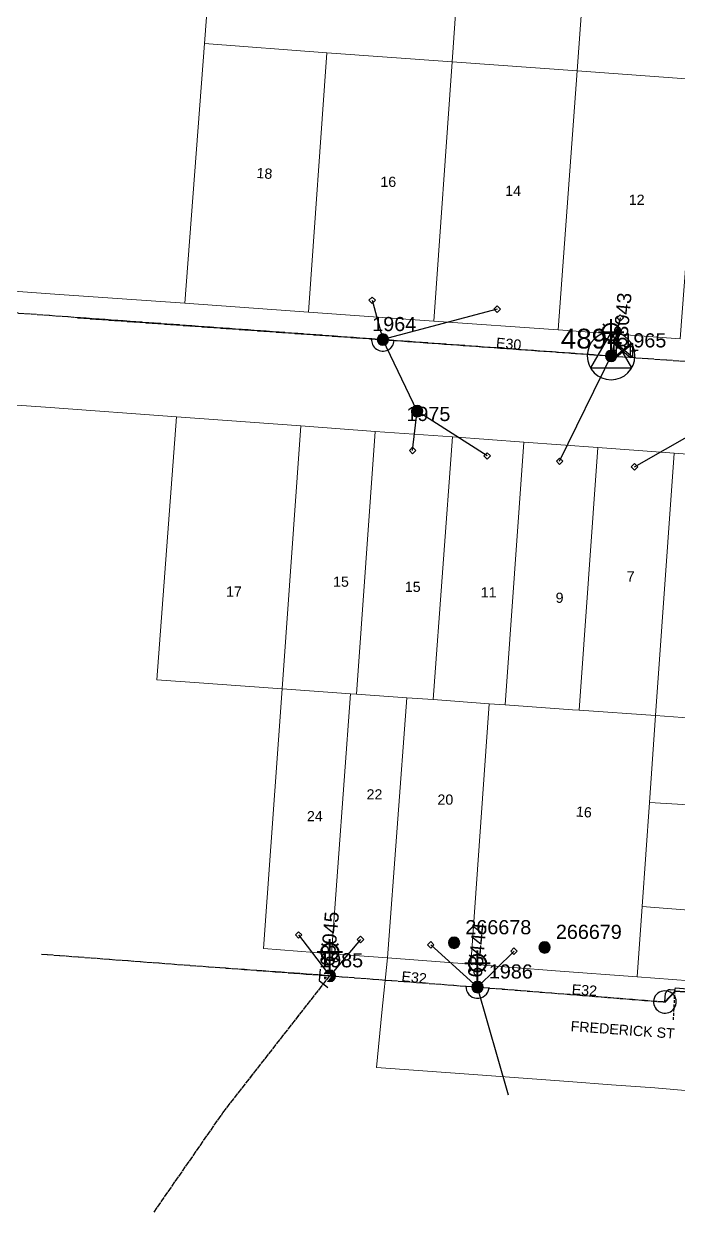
# Model space of a CAD drawing. Header units: metres. Extents: x 309980 to 311407, y 6249141 to 6251386.
# Drawn here: x 310242.5 to 310358.2, y 6249752 to 6249962 of the extents above; entities that cross this region are included whole.
import ezdxf
from ezdxf.enums import TextEntityAlignment as Align

# ---------------------------------------------------------------- set-up
doc = ezdxf.new("R2010")
doc.units = ezdxf.units.M
for name, pattern in [('Cable Exist OH', [1, 1, 0]), ('Cable Exist UG', [8.2, 4, -1.2, 1.8, -1.2]), ('DASHED', [0.75, 0.5, -0.25])]:
    doc.linetypes.add(name, pattern=pattern)
doc.layers.get('0').update_dxf_attribs({"color": 6})
for name, color, linetype, lineweight in [('Cadastre Buildings_SP_EXT', 9, 'Continuous', 5), ('Cadastre Land Parcels_SP_EXT', 9, 'Continuous', 5), ('Cadastre Roads_SP_EXT', 9, 'Continuous', 5)]:
    doc.layers.add(name, color=color, linetype=linetype, lineweight=lineweight)
for name, color, linetype in [('Duct_SP_EXT', 7, 'Continuous'), ('Equip_LV_EXT', 7, 'Continuous'), ('Equip_SP_SL_EXT', 7, 'Continuous'), ('Mains_HV_EXT', 7, 'Continuous'), ('Mains_LV_EXT', 7, 'Continuous'), ('Mains_SL_EXT', 7, 'Continuous'), ('Services_SP_EXT', 7, 'Continuous'), ('Sub_SP_TR_HV_LV_EXT', 7, 'Continuous'), ('SupportsOH_SP_TR_HV_LV_SL_EXT', 7, 'Continuous'), ('Trench_SP_EXT', 7, 'Continuous')]:
    doc.layers.add(name, color=color, linetype=linetype)
doc.layers.add('UNKNOWN_FEATURES', color=1, linetype='DASHED', plot=False)
doc.styles.add('iecARIAL', font='arial.ttf', dxfattribs={"height": 2})
doc.styles.add('POLE_LABEL', font='arial.ttf')
doc.styles.get("Standard").update_dxf_attribs({"font": 'arial.ttf'})

# ---------------------------------------------------------------- blocks, each defined once
blk = doc.blocks.new('SUB_POLE_EXT')
blk.add_wipeout([(0, 4.22), (0.42, 4.2), (0.83, 4.14), (1.21, 4.05), (1.62, 3.9), (1.99, 3.72), (2.35, 3.51), (2.68, 3.26), (2.99, 2.99), (3.28, 2.66), (3.52, 2.34), (3.76, 1.92), (3.9, 1.62), (4.04, 1.23), (4.18, 0.63), (4.22, 0), (4.18, -0.61), (4.06, -1.15), (3.9, -1.62), (3.58, -2.24), (3.22, -2.73), (2.97, -3.01), (2.68, -3.26), (2.36, -3.5), (2, -3.72), (1.64, -3.89), (1.25, -4.03), (0.82, -4.14), (0.42, -4.2), (0, -4.22), (-0.41, -4.2), (-0.8, -4.15), (-1.21, -4.05), (-1.62, -3.9), (-1.99, -3.73), (-2.35, -3.51), (-2.68, -3.26), (-2.96, -3.02), (-3.23, -2.72), (-3.51, -2.35), (-3.71, -2.01), (-3.91, -1.6), (-4.05, -1.21), (-4.16, -0.76), (-4.22, -0.14), (-4.21, 0.39), (-4.14, 0.83), (-4.03, 1.27), (-3.9, 1.63), (-3.71, 2.02), (-3.5, 2.37), (-3.28, 2.67), (-2.99, 2.99), (-2.68, 3.27), (-2.33, 3.52), (-1.98, 3.73), (-1.63, 3.9), (-1.2, 4.05), (-0.78, 4.15), (-0.4, 4.21)])
blk.add_line((2.16, 0.48), (2.16, 0.48, 0))
blk.add_lwpolyline([(-4.22, 0, 1), (4.22, 0, 1)], format="xyb", close=True)
blk.add_lwpolyline([(2.14, 0.52), (0, 4.22), (-3.66, -2.11), (3.66, -2.11)], close=True)
for tag, height, flags, p in [('ASSET_NUM', 3.5, 8, (2, 2)), ('STREET_CODE', 0.2, 9, (1.5, 0)), ('CONSTRUCTED_VOLTAGE', 0.2, 9, (1.5, -0.2)), ('OPERATING_VOLTAGE', 0.2, 9, (1.5, -0.6)), ('OPERATED_BY', 0.2, 9, (1.5, -0.8)), ('ORIENTATION', 0.2, 9, (1.5, -1.2)), ('OWNED_BY', 0.2, 9, (1.5, -1.4)), ('SECONDARY_VOLTAGE', 0.2, 9, (1.5, -1.6)), ('STATE', 0.2, 9, (1.5, -1.8)), ('SUBSTATION_TYPE', 0.2, 9, (1.5, -2)), ('NO_PHASES', 0.2, 9, (1.5, -0.4)), ('MAINTAINED_BY', 0.2, 9, (1.5, -1)), ('USAGE', 0.2, 9, (1.5, -2.2)), ('STREETNAME', 0.2, 9, (1.5, -2.8)), ('SUBURB', 0.2, 9, (1.5, -3)), ('Z', 0.2, 1, (1.5, -3.4)), ('LEGEND', 0.2, 9, (1.5, -2.4)), ('LOCATION', 0.2, 9, (1.5, -2.6)), ('NOTES', 0.2, 9, (1.5, -3.2))]:
    blk.add_attdef(tag, text='', height=height, dxfattribs=dict(flags=flags)).set_placement(p, align=Align.MIDDLE_LEFT)
blk = doc.blocks.new('LV_OH_LINKS_DISTFUSE_EXT')
for p, q in [((0, 0), (0.96, 0)), ((3.84, 0), (4.8, 0))]:
    blk.add_line(p, q)
blk.add_lwpolyline([(3.84, -1.2), (3.84, 1.2), (0.96, -1.2), (0.96, 1.2)], close=True)
at = {"flags": 9}
for tag, p in [('ACTUAL_STATUS', (0, 0)), ('CONSTRUCTED_VOLTAGE', (0, -0.2)), ('OPERATING_VOLTAGE', (0, -0.6)), ('ORIENTATION', (0, -0.8)), ('OWNED_BY', (0, -1)), ('STATE', (0, -1.2)), ('SWITCH_TYPE', (0, -1.4)), ('NO_PHASES', (0, -0.4)), ('USAGE', (0, -1.6)), ('NOTES', (0, -1.8))]:
    blk.add_attdef(tag, text='', height=0.2, dxfattribs=at).set_placement(p, align=Align.MIDDLE_LEFT)
at = {"flags": 1}
blk.add_attdef('Z', (0, 0), '', height=0.2, dxfattribs=at)
blk = doc.blocks.new('SL_LANTERN_EXT')
at = {"lineweight": 40}
for p, q in [((0, 1.97), (0, 6.47)), ((-2.25, 4.22), (2.25, 4.22)), ((-1.46, 5.68), (-1.06, 5.28)), ((1.46, 5.68), (1.06, 5.28)), ((-1.46, 2.76), (-1.06, 3.16)), ((0, 0), (0, 2.72)), ((1.46, 2.76), (1.06, 3.16))]:
    blk.add_line(p, q, dxfattribs=at)
blk.add_circle((0, 4.22), 1.5, dxfattribs=at)
at = {"style": 'iecARIAL', "flags": 8}
blk.add_attdef('ASSET_NUM', (1.5, 1.5), '', height=2.5, dxfattribs=at)
for tag, p, height, flags in [('OPERATING_VOLTAGE', (0.98, -1.65), 0.2, 9), ('ORIENTATION', (0.98, -1.85), 0.2, 9), ('OWNED_BY', (0.98, -2.05), 0.2, 9), ('STATE', (0.98, -2.25), 0.2, 9), ('CONSTRUCTED_VOLTAGE', (0.98, -0.65), 0.2, 9), ('CONTROL_TYPE', (0.98, -0.85), 0.2, 9), ('LANTERN_PURPOSE', (0.98, -1.05), 0.2, 9), ('LANTERN_TYPE', (0.98, -1.25), 0.2, 9), ('NO_PHASES', (0.98, -1.45), 0.2, 9), ('LNUMBER', (2.18, -3.25), 2.5, 8), ('USAGE', (0.98, -2.45), 0.2, 9), ('CEXIST', (0.98, -2.65), 0.2, 9), ('CNEW', (0.98, -2.85), 0.2, 9), ('CNUMBER', (0.98, -3.05), 0.2, 9), ('CREMOVE', (0.98, -3.25), 0.2, 9), ('CREPLACE', (0.98, -3.45), 0.2, 9), ('LKINGHEIGHT', (0.98, -3.65), 0.2, 9), ('LBRACKET', (0.98, -3.85), 0.2, 9), ('LBRACKETVOCAB', (0.98, -4.05), 0.2, 9), ('LCATEGORY', (0.98, -4.25), 0.2, 9), ('LCHARGE1', (0.98, -4.45), 0.2, 9), ('LCHARGE1PERCENT', (0.98, -4.65), 0.2, 9), ('LCHARGE2', (0.98, -4.85), 0.2, 9), ('LCHARGE2PERCENT', (0.98, -5.05), 0.2, 9), ('LCHARGE3', (0.98, -5.25), 0.2, 9), ('LCHARGE3PERCENT', (0.98, -5.45), 0.2, 9), ('LEXIST', (0.98, -5.65), 0.2, 9), ('LLAMP', (0.98, -5.85), 0.2, 9), ('LLAMPVOCAB', (0.98, -6.05), 0.2, 9), ('LMAST', (0.98, -6.25), 0.2, 9), ('LMASTVOCAB', (0.98, -6.45), 0.2, 9), ('LNEW', (0.98, -6.65), 0.2, 9), ('LANTNUMBER', (0.98, -6.85), 0.2, 9), ('LOUTREACH', (0.98, -7.25), 0.2, 9), ('LOUTREACHVOCAB', (0.98, -7.45), 0.2, 9), ('LRATECODE', (0.98, -7.65), 0.2, 9), ('LREMOVE', (0.98, -7.85), 0.2, 9), ('LREPLACE', (0.98, -8.05), 0.2, 9), ('LTYPE', (0.98, -8.25), 0.2, 9), ('LTYPEVOCAB', (0.98, -8.45), 0.2, 9), ('STREETNAME', (0.98, -9.25), 0.2, 9), ('SUBURB', (0.98, -9.45), 0.2, 1), ('LEGEND', (0.98, -8.65), 0.2, 9), ('LOCATION', (0.98, -8.85), 0.2, 9), ('NOTES', (0.98, -9.05), 0.2, 9)]:
    blk.add_attdef(tag, p, '', height=height, dxfattribs=dict(flags=flags))
blk = doc.blocks.new('CCP_EXT')
at = {"flags": 9}
for tag, p in [('STATE', (0, -1.8)), ('NOTES', (0, -2))]:
    blk.add_attdef(tag, text='', height=0.2, dxfattribs=at).set_placement(p, align=Align.MIDDLE_LEFT)
blk.add_wipeout([(0, 0.57), (0.57, 0), (0, -0.57), (-0.57, 0)])
blk.add_lwpolyline([(-0.57, 0), (0, 0.57), (0.57, 0), (0, -0.57), (-0.57, 0)])
at = {"flags": 1}
blk.add_attdef('Z', (0, 0), '', height=0.2, dxfattribs=at)
at = {"flags": 9}
for tag, p in [('CCP_TYPE', (0, 0)), ('CONSTRUCTED_VOLTAGE', (0, -0.2)), ('OPERATING_VOLTAGE', (0, -0.6)), ('ORIENTATION', (0, -0.8)), ('OWNED_BY', (0, -1)), ('NO_PHASES', (0, -0.4)), ('USAGE', (0, -1.2)), ('LEGEND', (0, -1.4)), ('LIFE_SUPPORT', (0, -1.6))]:
    blk.add_attdef(tag, text='', height=0.2, dxfattribs=at).set_placement(p, align=Align.MIDDLE_LEFT)
blk = doc.blocks.new('POLE_EXT')
blk.add_hatch(color=256).paths.add_polyline_path([(-1, 0, 1), (1, 0, 1)])
blk.add_lwpolyline([(-1, 0, 1), (1, 0, 1)], format="xyb", close=True)
for tag, height, flags, p in [('pNumber', 2.5, 8, (-17.84, 2.07)), ('OWNED_BY', 0.2, 9, (1.35, -0.4)), ('SPECIAL_USE', 0.2, 9, (1.35, -0.8)), ('STATE', 0.2, 9, (1.35, -1)), ('cLV', 0.2, 9, (1.35, -1.4)), ('hDepth', 0.2, 9, (1.35, -1.6)), ('hDia', 0.2, 9, (1.35, -1.8)), ('cHV', 0.2, 9, (1.35, -2)), ('PARENT', 0.2, 9, (1.35, -0.6)), ('USAGE', 0.2, 9, (1.35, -1.2)), ('LBRACKET', 0.2, 9, (1.35, -2.2)), ('cLinedev', 0.2, 9, (1.35, -3.4)), ('pExisting', 0.2, 9, (1.35, -3.8)), ('LExisting', 0.2, 9, (1.35, -2.4)), ('LANTNUMBER', 0.2, 9, (1.35, -2.6)), ('LOther', 0.2, 9, (1.35, -2.8)), ('LRemove', 0.2, 9, (1.35, -3)), ('LEGEND', 0.2, 9, (1.35, -3.2)), ('LOCATION', 0.2, 9, (1.35, -3.6)), ('PFNUMBER', 0.2, 9, (1.35, -4)), ('NEWPFNUMBER', 0.2, 9, (1.35, -4.2)), ('pFooting', 0.2, 9, (1.35, -4.4)), ('pNew', 0.2, 9, (1.35, -4.6)), ('pRelocate', 0.2, 9, (1.35, -5)), ('pRemove', 0.2, 9, (1.35, -5.2)), ('pReplace', 0.2, 9, (1.35, -5.4)), ('pStay', 0.2, 9, (1.35, -5.6)), ('pType', 0.2, 9, (1.35, -5.8)), ('cspan', 0.2, 9, (1.35, -6)), ('STREETNAME', 0.2, 9, (1.35, -6.2)), ('SUBURB', 0.2, 9, (1.35, -6.4)), ('OPERATED_BY', 0.2, 9, (1.36, -7.01)), ('NOTES', 0.2, 9, (1.35, -6.6)), ('MAINTAINED_BY', 0.2, 9, (1.36, -6.81))]:
    blk.add_attdef(tag, text='', height=height, dxfattribs=dict(flags=flags)).set_placement(p, align=Align.MIDDLE_LEFT)
at = {"style": 'POLE_LABEL'}
for tag, height, flags, p in [('ASSET_NUM', 2.5, 8, (2, 2)), ('STRUCTURE_PLANT_NUMBER', 0.2, 9, (1.35, 0.03)), ('STREET_CODE', 0.2, 9, (1.35, -0.2))]:
    blk.add_attdef(tag, text='', height=height, dxfattribs=dict(at, flags=flags)).set_placement(p, align=Align.MIDDLE_LEFT)
at = {"flags": 1}
blk.add_attdef('Z', (1.35, -7.33), '', height=0.2, dxfattribs=at)
blk = doc.blocks.new('End Shackle_EXT')
at = {"flags": 9}
blk.add_attdef('NOTES', text='', height=0.2, dxfattribs=at).set_placement((0, -1.6), align=Align.MIDDLE_LEFT)
blk.add_wipeout([(0, 0.25), (1.81, 0.25), (1.82, -0.25), (0, -0.25)])
blk.add_line((1.81, -1), (1.81, 1))
at = {"flags": 1}
blk.add_attdef('Z', (0, 0), '', height=0.2, dxfattribs=at)
at = {"flags": 9}
for tag, p in [('CONNECTOR_TYPE', (0, 0)), ('CONSTRUCTED_VOLTAGE', (0, -0.2)), ('OPERATING_VOLTAGE', (0, -0.6)), ('ORIENTATION', (0, -0.8)), ('OWNED_BY', (0, -1)), ('STATE', (0, -1.2)), ('NO_PHASES', (0, -0.4)), ('USAGE', (0, -1.4))]:
    blk.add_attdef(tag, text='', height=0.2, dxfattribs=at).set_placement(p, align=Align.MIDDLE_LEFT)

msp = doc.modelspace()

# ---------------------------------------------------------------- linework, layer by layer
at = {"layer": 'Cadastre Buildings_SP_EXT', "linetype": 'Continuous'}
for points in [[(310290.72, 6250003.08), (310277.96, 6250004.05), (310276.5, 6249984.98), (310274.48, 6249958.51), (310296.11, 6249956.9), (310318.24, 6249955.3), (310320.41, 6249985.83), (310321.47, 6250000.85), (310312.98, 6250001.46), (310299.28, 6250002.46), (310290.72, 6250003.08)], [(310320.41, 6249985.83), (310318.24, 6249955.3), (310340.33, 6249953.7), (310342.73, 6249986.27), (310343.68, 6249999.24), (310321.47, 6250000.85), (310320.41, 6249985.83)]]:
    msp.add_lwpolyline(points, close=True, dxfattribs=at)
at = {"layer": 'Cadastre Land Parcels_SP_EXT', "linetype": 'Continuous'}
for points in [[(310365.46, 6249997.65), (310343.68, 6249999.24), (310342.73, 6249986.27), (310340.33, 6249953.7), (310362.02, 6249952.1), (310364.64, 6249986.71), (310365.46, 6249997.65)], [(310296.11, 6249956.9), (310274.48, 6249958.51), (310270.98, 6249912.64), (310292.89, 6249911.06), (310296.11, 6249956.9)], [(310318.24, 6249955.3), (310296.11, 6249956.9), (310292.89, 6249911.06), (310315.01, 6249909.48), (310318.24, 6249955.3)], [(310291.54, 6249890.95), (310269.52, 6249892.55), (310266.07, 6249846.1), (310273.56, 6249845.55), (310280.82, 6249845.05), (310288.21, 6249844.52), (310291.54, 6249890.95)], [(310304.67, 6249890), (310291.54, 6249890.95), (310288.21, 6249844.52), (310300.3, 6249843.63), (310301.34, 6249843.59), (310304.67, 6249890)], [(310318.33, 6249889.02), (310304.67, 6249890), (310301.34, 6249843.59), (310310.22, 6249842.94), (310314.9, 6249842.62), (310318.33, 6249889.02)], [(310330.93, 6249888.09), (310318.33, 6249889.02), (310314.9, 6249842.62), (310324.8, 6249841.87), (310327.6, 6249841.7), (310330.93, 6249888.09)], [(310344.02, 6249887.14), (310330.93, 6249888.09), (310327.6, 6249841.7), (310339.51, 6249840.82), (310340.71, 6249840.76), (310344.02, 6249887.14)], [(310357.49, 6249886.13), (310344.02, 6249887.14), (310340.71, 6249840.76), (310354.23, 6249839.79), (310357.49, 6249886.13)], [(310371.72, 6249885.1), (310357.49, 6249886.13), (310354.23, 6249839.79), (310368.5, 6249838.76), (310371.72, 6249885.1)], [(310300.3, 6249843.63), (310288.21, 6249844.52), (310284.89, 6249798.6), (310296.95, 6249797.69), (310300.3, 6249843.63)], [(310301.34, 6249843.59), (310300.3, 6249843.63), (310296.95, 6249797.69), (310306.84, 6249796.95), (310310.22, 6249842.94), (310301.34, 6249843.59)], [(310314.9, 6249842.62), (310310.22, 6249842.94), (310306.84, 6249796.95), (310321.56, 6249795.83), (310324.8, 6249841.87), (310314.9, 6249842.62)], [(310321.56, 6249795.83), (310336.54, 6249794.7), (310350.95, 6249793.62), (310351.83, 6249806.03), (310353.14, 6249824.45), (310354.23, 6249839.79), (310340.71, 6249840.76), (310339.51, 6249840.82), (310327.6, 6249841.7), (310324.8, 6249841.87), (310321.56, 6249795.83)], [(310368.5, 6249838.76), (310354.23, 6249839.79), (310353.14, 6249824.45), (310396.46, 6249821.84), (310406.16, 6249836.04), (310398.1, 6249836.64), (310383.36, 6249837.69), (310368.5, 6249838.76)], [(310396.46, 6249821.84), (310353.14, 6249824.45), (310351.83, 6249806.03), (310384, 6249803.53), (310396.46, 6249821.84)], [(310384, 6249803.53), (310351.83, 6249806.03), (310350.95, 6249793.62), (310375.96, 6249791.73), (310384, 6249803.53)]]:
    msp.add_lwpolyline(points, close=True, dxfattribs=at)
at = {"layer": 'Duct_SP_EXT'}
for p, q in [((310357.62, 6249791.17), (310357.64, 6249791.41)), ((310357.62, 6249791.17), (310375.16, 6249789.84)), ((310357.66, 6249791.65), (310357.64, 6249791.41)), ((310357.66, 6249791.65), (310375.2, 6249790.32))]:
    msp.add_line(p, q, dxfattribs=at)
at = {"layer": 'Mains_LV_EXT', "linetype": 'Cable Exist OH'}
for points in [[(310252.06, 6249910.06), (310306.02, 6249906.2)], [(310322.74, 6249791.82), (310355.86, 6249789.21)]]:
    msp.add_lwpolyline(points, dxfattribs=at)
at = {"layer": 'Mains_LV_EXT', "linetype": 'Continuous'}
for points in [[(310304.02, 6249906.35, 1.021802), (310308.01, 6249906.06)], [(310320.69, 6249791.98, 0.977357), (310324.78, 6249791.67)], [(310353.87, 6249789.36, 1.331638), (310357.63, 6249790.14)]]:
    msp.add_lwpolyline(points, format="xyb", dxfattribs=at)
at = {"layer": 'Mains_LV_EXT', "linetype": 'Cable Exist UG'}
msp.add_lwpolyline([(310377.9, 6249791.33), (310376.96, 6249789.65), (310357.58, 6249791.05), (310355.86, 6249789.21)], dxfattribs=at)
at = {"layer": 'Mains_SL_EXT', "linetype": 'Cable Exist OH'}
msp.add_lwpolyline([(310322.74, 6249791.82), (310355.91, 6249789.16)], dxfattribs=at)
at = {"layer": 'Mains_SL_EXT', "linetype": 'Continuous'}
msp.add_lwpolyline([(310357.71, 6249789.95, 0.766721), (310353.83, 6249789.31)], format="xyb", dxfattribs=at)
at = {"layer": 'Mains_SL_EXT', "linetype": 'Cable Exist UG'}
msp.add_lwpolyline([(310355.91, 6249789.16), (310357.82, 6249791.12), (310376.78, 6249789.67), (310377.9, 6249791.33)], dxfattribs=at)
at = {"layer": 'Services_SP_EXT'}
for points in [[(310312.06, 6249893.57), (310306.02, 6249906.2)], [(310328.21, 6249772.72), (310322.74, 6249791.82)]]:
    msp.add_lwpolyline(points, dxfattribs=at)
at = {"layer": 'Trench_SP_EXT', "linetype": 'Cable Exist UG'}
msp.add_lwpolyline([(310355.86, 6249789.21), (310355.98, 6249790.73), (310355.98, 6249790.73, -0.324219), (310356.78, 6249791.35), (310356.78, 6249791.35), (310357.64, 6249791.41)], format="xyb", dxfattribs=at)
at = {"layer": 'UNKNOWN_FEATURES'}
msp.add_lwpolyline([(310357.38, 6249786.01), (310357.58, 6249789.93), (310357.6, 6249790.87)], dxfattribs=at)

# ---------------------------------------------------------------- block references
at = {"layer": 'Equip_SP_SL_EXT'}
ref = msp.add_blockref('SL_LANTERN_EXT', (310296.64, 6249793.8), dxfattribs=at)
ref.add_attrib('ASSET_NUM', '63045', dxfattribs={"layer": '0', "height": 2.5, "rotation": 84.7442, "style": 'iecARIAL'}).set_placement((310298.14, 6249795.3), align=Align.BOTTOM_LEFT)
ref = msp.add_blockref('SL_LANTERN_EXT', (310322.74, 6249791.82), dxfattribs=at)
ref.add_attrib('ASSET_NUM', '63444', dxfattribs={"layer": '0', "height": 2.5, "rotation": 84.8859, "style": 'iecARIAL'}).set_placement((310324.24, 6249793.33), align=Align.BOTTOM_LEFT)
at = {"layer": 'Sub_SP_TR_HV_LV_EXT'}
ref = msp.add_blockref('SUB_POLE_EXT', (310346.35, 6249903.33), dxfattribs=at)
ref.add_attrib('ASSET_NUM', '4894', dxfattribs={"layer": '0', "height": 3.5}).set_placement((310348.35, 6249903.58), align=Align.BOTTOM_RIGHT)
at = {"layer": 'SupportsOH_SP_TR_HV_LV_SL_EXT'}
ref = msp.add_blockref('POLE_EXT', (310306.02, 6249906.2), dxfattribs=at)
ref.add_attrib('ASSET_NUM', '1964', dxfattribs={"layer": '0', "height": 2.5, "rotation": 0.0397, "style": 'POLE_LABEL'}).set_placement((310308.02, 6249906.96), align=Align.BOTTOM_CENTER)
ref = msp.add_blockref('POLE_EXT', (310312.06, 6249893.57), dxfattribs=dict(at, rotation=0.03971597922755168))
ref.add_attrib('ASSET_NUM', '1975', dxfattribs={"layer": '0', "height": 2.5, "rotation": 359.9732, "style": 'POLE_LABEL'}).set_placement((310314.06, 6249894.32), align=Align.TOP_CENTER)
ref = msp.add_blockref('POLE_EXT', (310334.59, 6249798.82), dxfattribs=at)
ref.add_attrib('ASSET_NUM', '266679', dxfattribs={"layer": '0', "height": 2.5, "rotation": 359.9853, "style": 'POLE_LABEL'}).set_placement((310336.59, 6249799.57), align=Align.BOTTOM_LEFT)
ref = msp.add_blockref('POLE_EXT', (310296.64, 6249793.8), dxfattribs=at)
ref.add_attrib('ASSET_NUM', '1985', dxfattribs={"layer": '0', "height": 2.5, "rotation": 359.9763, "style": 'POLE_LABEL'}).set_placement((310298.64, 6249794.55), align=Align.BOTTOM_CENTER)
ref = msp.add_blockref('POLE_EXT', (310322.74, 6249791.82), dxfattribs=at)
ref.add_attrib('ASSET_NUM', '1986', dxfattribs={"layer": '0', "height": 2.5, "rotation": 359.8828, "style": 'POLE_LABEL'}).set_placement((310324.74, 6249792.58), align=Align.BOTTOM_LEFT)

# ---------------------------------------------------------------- texts
at = {"layer": 'Cadastre Land Parcels_SP_EXT'}
for s, rotation, p in [('18', 355.92, (310283.62, 6249934.78)), ('16', 355.442, (310340.09, 6249821.96))]:
    msp.add_text(s, height=1.8, rotation=rotation, dxfattribs=at).set_placement(p)
for s, p in [('16', (310305.57, 6249933.19)), ('14', (310327.64, 6249931.6)), ('12', (310349.48, 6249930.02)), ('15', (310297.21, 6249862.54)), ('7', (310349.11, 6249863.46)), ('17', (310278.29, 6249860.79)), ('15', (310309.89, 6249861.63)), ('11', (310323.31, 6249860.66)), ('9', (310336.55, 6249859.7)), ('22', (310303.13, 6249824.96)), ('20', (310315.66, 6249824.04)), ('24', (310292.59, 6249821.11))]:
    msp.add_text(s, height=1.8, dxfattribs=at).set_placement(p)
at = {"layer": 'Cadastre Roads_SP_EXT'}
msp.add_text('FREDERICK ST', height=1.8, rotation=355.8281, dxfattribs=at).set_placement((310339.15, 6249784.03))
at = {"layer": 'Mains_LV_EXT'}
for s, rotation, p in [('E30', 354.7993, (310325.95, 6249904.78)), ('E32', 354.5661, (310309.24, 6249792.84)), ('E32', 356.5935, (310339.35, 6249790.51))]:
    msp.add_text(s, height=1.8, rotation=rotation, dxfattribs=at).set_placement(p)

# ---------------------------------------------------------------- next in the draw order: linework, layer by layer
at = {"layer": 'Cadastre Land Parcels_SP_EXT', "linetype": 'Continuous'}
for points in [[(310340.33, 6249953.7), (310318.24, 6249955.3), (310315.01, 6249909.48), (310336.99, 6249907.91), (310340.33, 6249953.7)], [(310362.02, 6249952.1), (310340.33, 6249953.7), (310336.99, 6249907.91), (310358.58, 6249906.37), (310362.02, 6249952.1)]]:
    msp.add_lwpolyline(points, close=True, dxfattribs=at)
at = {"layer": 'Mains_HV_EXT', "linetype": 'Cable Exist OH'}
msp.add_lwpolyline([(310346.35, 6249903.33), (310417.55, 6249898.24)], dxfattribs=at)
at = {"layer": 'Mains_LV_EXT', "linetype": 'Cable Exist OH'}
for points in [[(310306.02, 6249906.2), (310346.35, 6249903.33)], [(310346.35, 6249903.33), (310375.22, 6249901.26)]]:
    msp.add_lwpolyline(points, dxfattribs=at)
at = {"layer": 'Mains_SL_EXT', "linetype": 'Cable Exist OH'}
msp.add_lwpolyline([(310346.35, 6249903.33), (310375.22, 6249901.26), (310397.69, 6249899.66)], dxfattribs=at)

# ---------------------------------------------------------------- next in the draw order: block references
at = {"layer": 'Equip_LV_EXT'}
for p in [(310345.95, 6249904.24), (310346.35, 6249904.33)]:
    msp.add_blockref('LV_OH_LINKS_DISTFUSE_EXT', p, dxfattribs=at)
at = {"layer": 'Equip_SP_SL_EXT'}
ref = msp.add_blockref('SL_LANTERN_EXT', (310346.35, 6249903.33), dxfattribs=at)
ref.add_attrib('ASSET_NUM', '63043', dxfattribs={"layer": '0', "height": 2.5, "rotation": 84.7398, "style": 'iecARIAL'}).set_placement((310347.86, 6249904.83), align=Align.MIDDLE_LEFT)
at = {"layer": 'Services_SP_EXT'}
for p in [(310304.12, 6249913.16), (310311.27, 6249886.61), (310324.45, 6249885.66), (310337.26, 6249884.72), (310350.49, 6249883.74), (310291.12, 6249801.03), (310302.06, 6249800.21), (310314.47, 6249799.27), (310329.18, 6249798.15)]:
    msp.add_blockref('CCP_EXT', p, dxfattribs=at)
at = {"layer": 'SupportsOH_SP_TR_HV_LV_SL_EXT'}
ref = msp.add_blockref('POLE_EXT', (310346.35, 6249903.33), dxfattribs=at)
ref.add_attrib('ASSET_NUM', '1965', dxfattribs={"layer": '0', "height": 2.5, "rotation": 0.0038, "style": 'POLE_LABEL'}).set_placement((310348.35, 6249904.08), align=Align.BOTTOM_LEFT)

# ---------------------------------------------------------------- next in the draw order: linework, layer by layer
at = {"layer": 'Cadastre Roads_SP_EXT', "linetype": 'Continuous'}
msp.add_lwpolyline([(310236.24, 6249894.98), (310247.2, 6249894.19), (310269.52, 6249892.55), (310291.54, 6249890.95), (310304.67, 6249890), (310318.33, 6249889.02), (310330.93, 6249888.09), (310344.02, 6249887.14), (310357.49, 6249886.13), (310371.72, 6249885.1)], dxfattribs=at)
msp.add_lwpolyline([(310321.56, 6249795.83), (310306.84, 6249796.95), (310305.85, 6249787.31), (310304.86, 6249777.62), (310318.79, 6249776.6), (310338.81, 6249775.14), (310346.45, 6249774.55), (310354.07, 6249773.99), (310373.57, 6249772.33), (310374.77, 6249782.07), (310375.96, 6249791.73), (310350.95, 6249793.62), (310336.54, 6249794.7), (310321.56, 6249795.83)], close=True, dxfattribs=at)
at = {"layer": 'Services_SP_EXT'}
for points in [[(310304.12, 6249913.16), (310306.02, 6249906.2)], [(310337.26, 6249884.72), (310346.35, 6249903.33)], [(310311.27, 6249886.61), (310312.06, 6249893.57)], [(310324.45, 6249885.66), (310312.06, 6249893.57)], [(310350.49, 6249883.74), (310361.43, 6249889.95)], [(310291.12, 6249801.03), (310296.64, 6249793.8)], [(310302.06, 6249800.21), (310296.64, 6249793.8)], [(310314.47, 6249799.27), (310322.74, 6249791.82)], [(310329.24, 6249798.15), (310322.74, 6249791.82)]]:
    msp.add_lwpolyline(points, dxfattribs=at)

# ---------------------------------------------------------------- next in the draw order: block references
for p in [(310326.21, 6249911.58), (310347.97, 6249910.03)]:
    msp.add_blockref('CCP_EXT', p, dxfattribs=at)
at = {"layer": 'SupportsOH_SP_TR_HV_LV_SL_EXT'}
ref = msp.add_blockref('POLE_EXT', (310318.59, 6249799.64), dxfattribs=at)
ref.add_attrib('ASSET_NUM', '266678', dxfattribs={"layer": '0', "height": 2.5, "rotation": 359.9912, "style": 'POLE_LABEL'}).set_placement((310320.59, 6249800.39), align=Align.BOTTOM_LEFT)

# ---------------------------------------------------------------- next in the draw order: linework, layer by layer
at = {"layer": 'Cadastre Roads_SP_EXT', "linetype": 'Continuous'}
msp.add_lwpolyline([(310358.58, 6249906.37), (310336.99, 6249907.91), (310315.01, 6249909.48), (310292.89, 6249911.06), (310270.98, 6249912.64), (310248.84, 6249914.18), (310226.86, 6249915.79)], dxfattribs=at)
at = {"layer": 'Mains_HV_EXT', "linetype": 'Cable Exist OH'}
msp.add_lwpolyline([(310067.18, 6249923.53), (310346.35, 6249903.33)], dxfattribs=at)
at = {"layer": 'Mains_SL_EXT', "linetype": 'Cable Exist OH'}
msp.add_lwpolyline([(310252.06, 6249910.06), (310306.02, 6249906.2), (310346.35, 6249903.33)], dxfattribs=at)
at = {"layer": 'Services_SP_EXT'}
for points in [[(310326.21, 6249911.58), (310306.02, 6249906.2)], [(310347.97, 6249910.03), (310346.35, 6249903.33)]]:
    msp.add_lwpolyline(points, dxfattribs=at)

# ---------------------------------------------------------------- next in the draw order: block references
at = {"layer": 'Mains_SL_EXT', "rotation": 174.6388638365381}
msp.add_blockref('End Shackle_EXT', (310296.64, 6249793.8), dxfattribs=at)

# ---------------------------------------------------------------- next in the draw order: block references
at = {"layer": 'Mains_LV_EXT', "rotation": 232.0052531944071}
msp.add_blockref('End Shackle_EXT', (310296.64, 6249793.8), dxfattribs=at)

# ---------------------------------------------------------------- next in the draw order: linework, layer by layer
at = {"layer": 'Mains_LV_EXT', "linetype": 'Cable Exist OH'}
for points in [[(310277.18, 6249795.26), (310296.64, 6249793.8)], [(310265.56, 6249752.03), (310277.75, 6249769.62), (310277.75, 6249769.62), (310296.65, 6249793.81)], [(310296.64, 6249793.8), (310322.74, 6249791.82)]]:
    msp.add_lwpolyline(points, dxfattribs=at)
at = {"layer": 'Mains_SL_EXT', "linetype": 'Cable Exist OH'}
for points in [[(310245.65, 6249797.64), (310277.18, 6249795.26), (310296.58, 6249793.88)], [(310265.56, 6249752.03), (310277.75, 6249769.62), (310296.64, 6249793.8)], [(310296.64, 6249793.8), (310322.74, 6249791.82)]]:
    msp.add_lwpolyline(points, dxfattribs=at)

doc.saveas('drawing.dxf')
